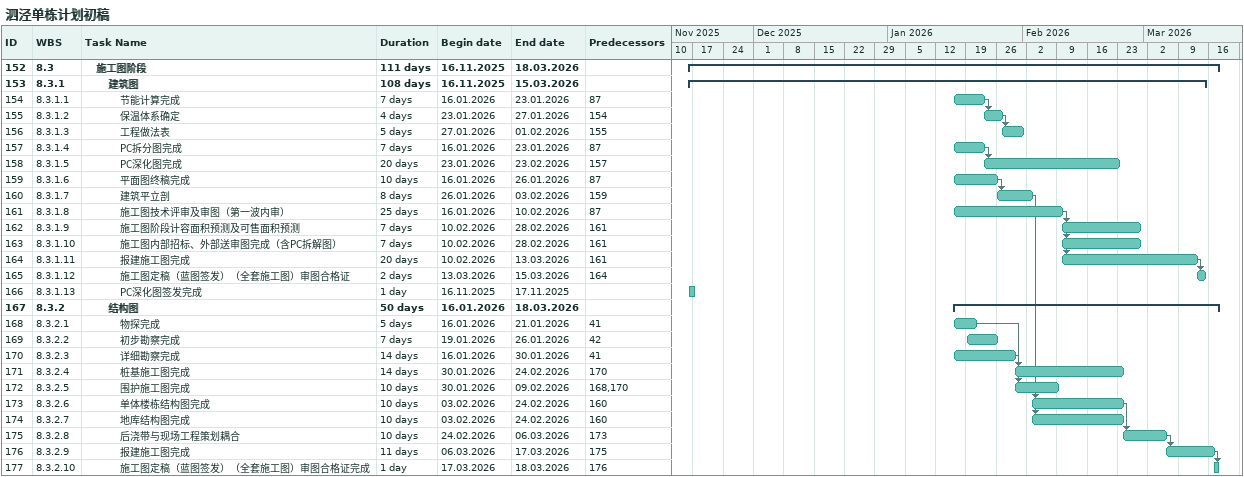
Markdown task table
泗泾单栋计划初稿

| ID | WBS | Task | Duration | Start | Finish | Predecessors |
|---|---|---|---|---|---|---|
| 152 | 8.3 | **施工图阶段** | 111d | 2025-11-16 | 2026-03-18 |  |
| 153 | 8.3.1 | **建筑图** | 108d | 2025-11-16 | 2026-03-15 |  |
| 154 | 8.3.1.1 | 节能计算完成 | 7d | 2026-01-16 | 2026-01-23 | 87 |
| 155 | 8.3.1.2 | 保温体系确定 | 4d | 2026-01-23 | 2026-01-27 | 154 |
| 156 | 8.3.1.3 | 工程做法表 | 5d | 2026-01-27 | 2026-02-01 | 155 |
| 157 | 8.3.1.4 | PC拆分图完成 | 7d | 2026-01-16 | 2026-01-23 | 87 |
| 158 | 8.3.1.5 | PC深化图完成 | 20d | 2026-01-23 | 2026-02-23 | 157 |
| 159 | 8.3.1.6 | 平面图终稿完成 | 10d | 2026-01-16 | 2026-01-26 | 87 |
| 160 | 8.3.1.7 | 建筑平立剖 | 8d | 2026-01-26 | 2026-02-03 | 159 |
| 161 | 8.3.1.8 | 施工图技术评审及审图（第一波内审） | 25d | 2026-01-16 | 2026-02-10 | 87 |
| 162 | 8.3.1.9 | 施工图阶段计容面积预测及可售面积预测 | 7d | 2026-02-10 | 2026-02-28 | 161 |
| 163 | 8.3.1.10 | 施工图内部招标、外部送审图完成（含PC拆解图） | 7d | 2026-02-10 | 2026-02-28 | 161 |
| 164 | 8.3.1.11 | 报建施工图完成 | 20d | 2026-02-10 | 2026-03-13 | 161 |
| 165 | 8.3.1.12 | 施工图定稿（蓝图签发）（全套施工图）审图合格证 | 2d | 2026-03-13 | 2026-03-15 | 164 |
| 166 | 8.3.1.13 | PC深化图签发完成 | 1d | 2025-11-16 | 2025-11-17 |  |
| 167 | 8.3.2 | **结构图** | 50d | 2026-01-16 | 2026-03-18 |  |
| 168 | 8.3.2.1 | 物探完成 | 5d | 2026-01-16 | 2026-01-21 | 41 |
| 169 | 8.3.2.2 | 初步勘察完成 | 7d | 2026-01-19 | 2026-01-26 | 42 |
| 170 | 8.3.2.3 | 详细勘察完成 | 14d | 2026-01-16 | 2026-01-30 | 41 |
| 171 | 8.3.2.4 | 桩基施工图完成 | 14d | 2026-01-30 | 2026-02-24 | 170 |
| 172 | 8.3.2.5 | 围护施工图完成 | 10d | 2026-01-30 | 2026-02-09 | 168, 170 |
| 173 | 8.3.2.6 | 单体楼栋结构图完成 | 10d | 2026-02-03 | 2026-02-24 | 160 |
| 174 | 8.3.2.7 | 地库结构图完成 | 10d | 2026-02-03 | 2026-02-24 | 160 |
| 175 | 8.3.2.8 | 后浇带与现场工程策划耦合 | 10d | 2026-02-24 | 2026-03-06 | 173 |
| 176 | 8.3.2.9 | 报建施工图完成 | 11d | 2026-03-06 | 2026-03-17 | 175 |
| 177 | 8.3.2.10 | 施工图定稿（蓝图签发）（全套施工图）审图合格证完成 | 1d | 2026-03-17 | 2026-03-18 | 176 |
